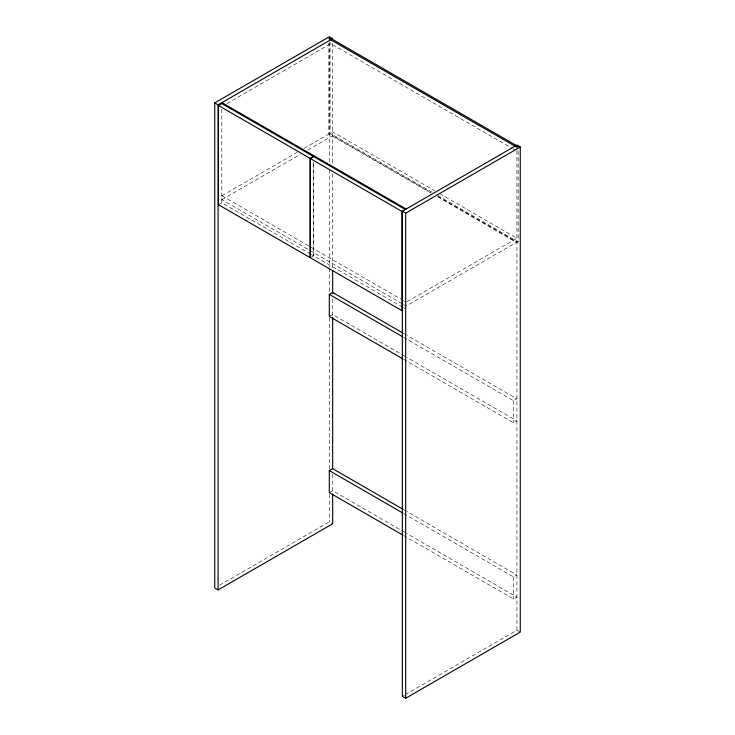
<?xml version="1.0" encoding="UTF-8"?>
<svg xmlns="http://www.w3.org/2000/svg" width="735" height="735" viewBox="0 0 735 735"><rect width="100%" height="100%" fill="white"/><g stroke="black" fill="none" stroke-linecap="round" stroke-linejoin="round"><path stroke-width="0.55" stroke-dasharray="3.67 2.76" d="M226.839 103.626L330.741 43.641L512.047 148.314M402.21 303.748L221.897 199.644L221.897 195.786L297.05 152.393M303.968 148.397L332.652 131.841L434.697 190.76M221.897 199.644L300.018 154.543M307.928 149.977L332.652 135.699L430.728 192.331M218.46 204.716L221.795 202.786L310.409 253.942M310.4 257.801L313.744 255.872L402.357 307.028M329.308 316.454L332.652 314.525L405.968 356.852M407.162 301.607L516.925 238.232L440.642 194.187M518.166 151.098L518.166 241.925L516.925 242.642L437.729 196.916M329.308 492.634L332.652 490.704L405.968 533.031M403.616 337.301L513.581 400.796L516.925 398.866L406.951 335.371M219.673 585.152L329.308 521.85L332.652 523.779M403.616 359.351L513.581 422.846L516.925 420.916L406.951 357.421M403.616 513.48L513.581 576.975L516.925 575.046L406.951 511.551M403.616 535.53L513.581 599.025L516.925 597.096L406.951 533.601M402.348 696.321L404.323 695.181M405.316 694.612L516.925 630.171L520.27 632.1M513.03 148.883L515.014 150.032M432.042 192.202L330.07 133.329L330.07 42.501M437.977 195.629L518.166 241.925M437.665 196.328L516.925 242.091L406.17 306.036L403.193 304.318M430.802 192.919L328.83 134.046L328.83 43.218M221.897 195.786L402.21 299.889M403.193 300.459L406.17 302.177M311.392 254.512L313.367 255.651L313.367 162.132M403.34 307.597L405.307 308.737M402.991 333.084L405.968 334.802M402.991 509.263L405.968 510.981M516.925 150.684L516.925 630.171M513.581 400.796L513.581 422.846M513.581 576.975L513.581 599.025M332.652 43.264L332.652 164.833M332.652 174.002L332.652 269.185M332.652 299.007L332.652 316.206M332.652 474.47L332.652 492.817M329.308 42.483L329.308 162.904M329.308 169.776L329.308 267.255M329.308 268.404L329.308 292.493M329.308 317.722L329.308 469.095M329.308 494.324L329.308 521.85M313.744 162.352L313.744 255.872M221.795 109.267L221.795 202.786"/><path stroke-width="1.1" d="M214.73 102.9L329.308 36.75L332.652 38.679L218.075 104.829L214.73 102.9L214.73 588L218.075 589.929L332.652 523.779L332.652 493.966M218.46 105.491L221.795 103.561L313.367 156.426L310.023 158.356L218.46 105.491L218.46 204.716L310.023 257.581L310.023 158.356M520.27 147L405.692 213.15L402.348 211.221L402.348 696.321L405.692 698.25L520.27 632.1L520.27 147L516.925 145.071L401.971 211.441L401.971 310.666L310.4 257.801L310.4 158.576L313.744 156.647L405.307 209.512M402.624 358.781L329.308 316.454L329.308 294.404L332.652 292.475L401.999 332.514M402.624 534.961L329.308 492.634L329.308 470.584L332.652 468.654L401.999 508.693M221.897 102.624L406.17 209.016M310.4 158.576L401.971 211.441M329.308 294.404L402.624 336.731M329.308 470.584L402.624 512.911M405.692 213.15L405.692 698.25M332.652 270.333L332.652 293.274M332.652 317.355L332.652 468.737M218.075 104.829L218.075 589.929M330.07 37.963L328.83 38.679L516.925 147.276L518.166 146.559L330.07 37.963"/></g></svg>
